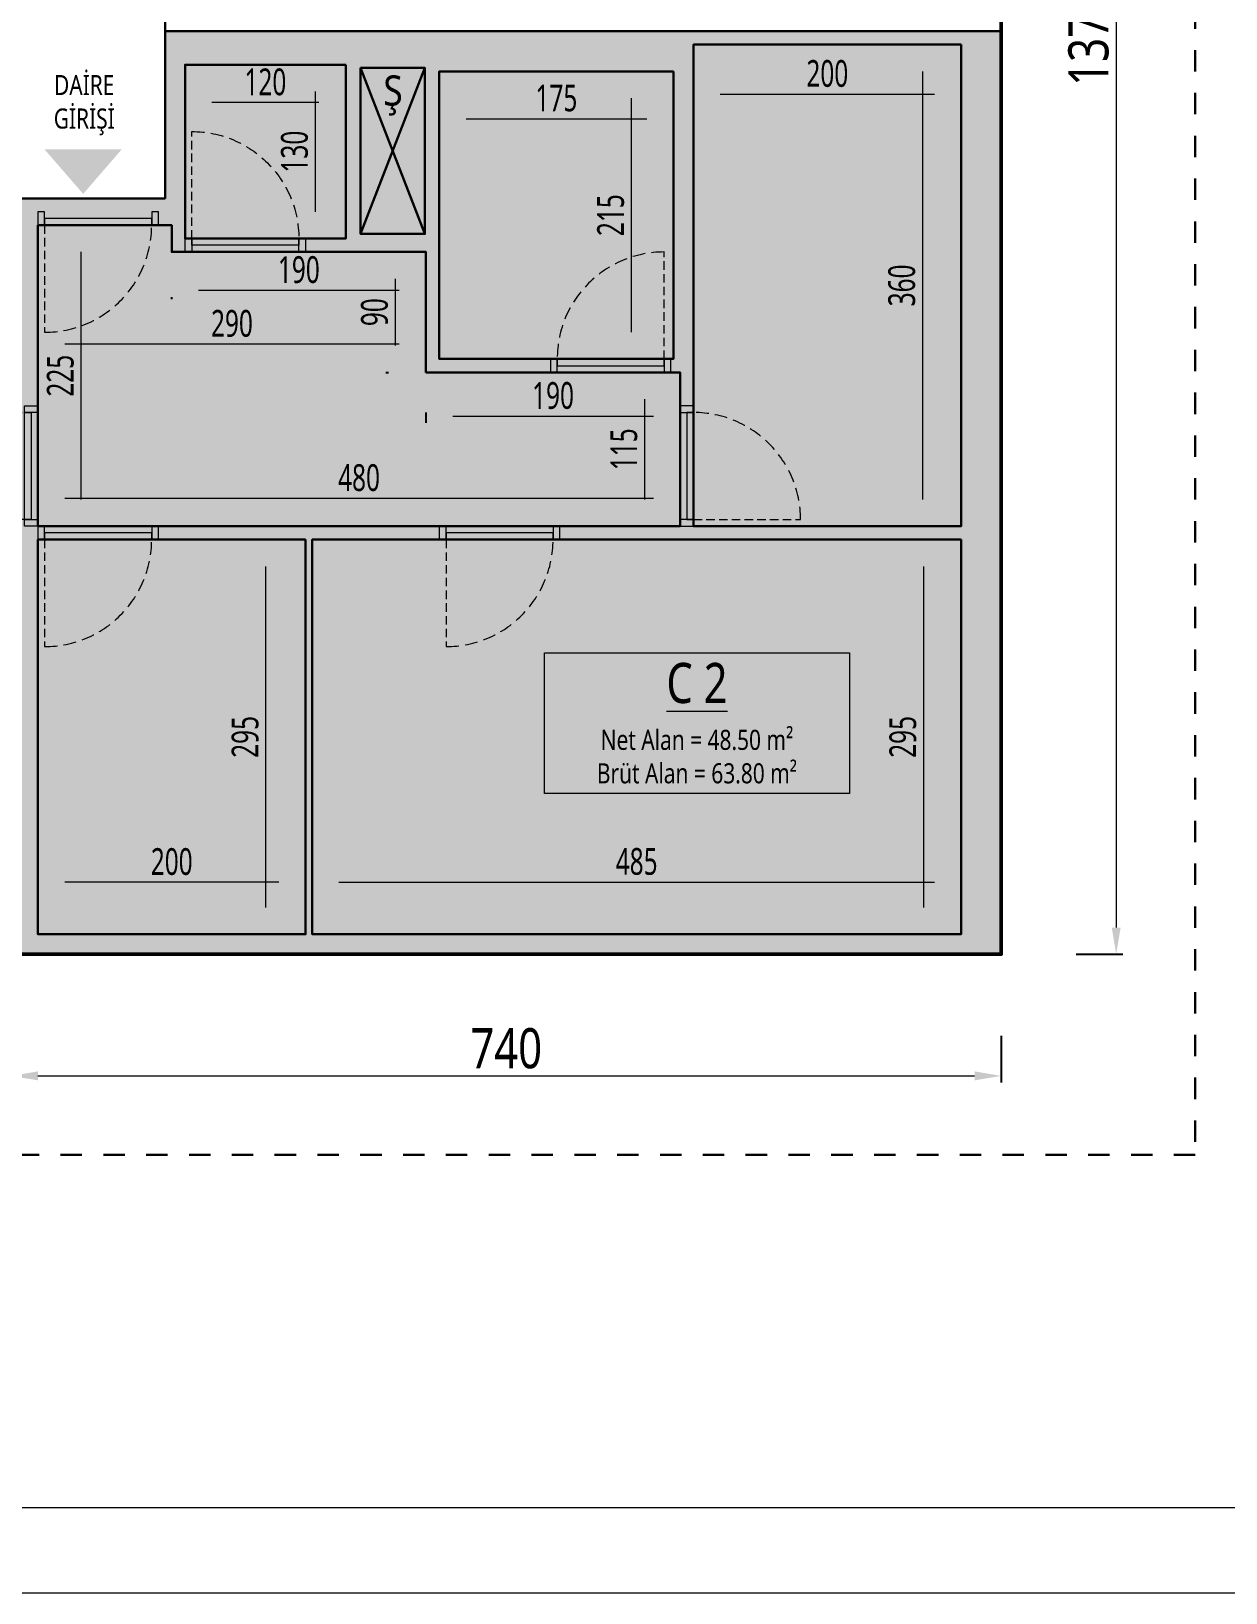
# Model space of a CAD drawing. Header units: metres. Extents: x 41905 to 73816, y -45641 to -42980.
# Drawn here: x 59005 to 59897, y -45641 to -44474 of the extents above; entities that cross this region are included whole.
import ezdxf

# ---------------------------------------------------------------- set-up
doc = ezdxf.new("R2010")
doc.units = ezdxf.units.M
doc.linetypes.add('HIDDEN2', pattern=[4.7625, 3.175, -1.5875])
doc.linetypes.add('JIS_02_1.2', pattern=[64.008, 32.004, -32.004])
for name, color, linetype, lineweight, true_color in [('0A PLAN BOYAMA', 7, 'Continuous', 13, 0xffdf7f), ('A GİRİŞ OKU', 1, 'Continuous', 13, 0xff0000), ('A YAZDIRMA', 7, 'Continuous', 13, 0x848484), ('A ÖLÇÜ DIŞ', 1, 'Continuous', 13, 0xff0000)]:
    doc.layers.add(name, color=color, linetype=linetype, lineweight=lineweight, true_color=true_color)
for name, color, linetype, lineweight in [('A ALAN BRÜT', 5, 'Continuous', 30), ('A ANTET', 7, 'Continuous', 13), ('A BİNA KONTUR', 4, 'Continuous', 50), ('A BİNA KONTUR KESİK', 4, 'JIS_02_1.2', 30), ('A DUVAR', 7, 'Continuous', 30), ('A KAPI', 11, 'Continuous', 13), ('A KAPI KESİK', 11, 'HIDDEN2', 13), ('A YAZI', 7, 'Continuous', 13)]:
    doc.layers.add(name, color=color, linetype=linetype, lineweight=lineweight)
doc.styles.add('HİB Segoe Bold', font='segoeuib.ttf', dxfattribs={"width": 0.8})
doc.styles.add('HİB SEGOE Normal .7', font='segoeui.ttf', dxfattribs={"width": 0.7})
doc.styles.add('HİB SEGOE Normal .9', font='segoeui.ttf', dxfattribs={"width": 0.9})
doc.styles.add('HİB Segoe Semilight .7', font='segoeuisl.ttf', dxfattribs={"width": 0.7})
doc.dimstyles.new('HİB New', dxfattribs={"dimtxt": 12, "dimasz": 18, "dimexe": 5, "dimexo": 30, "dimgap": 5, "dimtad": 1, "dimdec": 0, "dimzin": 0, "dimdsep": 46, "dimtxsty": 'HİB Segoe Semilight .7', "dimcen": 0.09, "dimclrd": 256, "dimclre": 256, "dimclrt": 256, "dimadec": 0, "dimazin": 0, "dimtfac": 1, "dimtdec": 4, "dimtix": 1, "dimtofl": 0, "dimtmove": 0, "dimatfit": 3, "dimfxl": 30, "dimfxlon": 1, "dimtvp": 1, "dimtolj": 1, "dimtzin": 0, "dimlwd": -1, "dimlwe": -3, "dimarcsym": 0})

# ---------------------------------------------------------------- blocks, each defined once
blk = doc.blocks.new('safsafsaf')
at = {"layer": 'A ANTET', "linetype": 'ByBlock', "ltscale": 100}
blk.add_lwpolyline([(52997.3, -40674.5), (49168, -40674.5), (49168, -37858.9), (52997.3, -37858.9)], close=True, dxfattribs=at)
at = {"layer": 'A YAZDIRMA', "linetype": 'ByBlock', "ltscale": 100}
blk.add_lwpolyline([(53278.8, -40744.9), (53278.8, -37788.5), (49097.6, -37788.5), (49097.6, -40744.9)], close=True, dxfattribs=at)
blk = doc.blocks.new('*D17964')
at = {"layer": 'A ÖLÇÜ DIŞ', "lineweight": -3, "ltscale": 0.5}
for p, q in [((59669.6, -44483.5), (59665.7, -44483.5)), ((59669.6, -44843.5), (59665.7, -44843.5))]:
    blk.add_line(p, q, dxfattribs=at)
at = {"layer": 'A ÖLÇÜ DIŞ', "ltscale": 0.5}
blk.add_line((59670.7, -44503.5), (59670.7, -44823.5), dxfattribs=at)
at = {"layer": 'A ÖLÇÜ DIŞ'}
for points in [[(59674, -44503.5), (59667.3, -44503.5), (59670.7, -44483.5)], [(59667.3, -44823.5), (59674, -44823.5), (59670.7, -44843.5)]]:
    blk.add_solid(points, dxfattribs=at)
at = {"layer": 'Defpoints', "color": 0}
for p in [(59699.6, -44483.5), (59670.7, -44843.5), (59699.6, -44843.5)]:
    blk.add_point(p, dxfattribs=at)
at = {"layer": 'A ÖLÇÜ DIŞ', "ltscale": 0.5, "insert": (59655.3, -44663.5), "char_height": 20, "attachment_point": 5, "rotation": 90, "style": 'HİB SEGOE Normal .7'}
blk.add_mtext('\\A1;360', dxfattribs=at)
blk = doc.blocks.new('*D17965')
at = {"layer": 'A ÖLÇÜ DIŞ', "lineweight": -3, "ltscale": 0.5}
for p, q in [((59669.6, -44853.5), (59666.4, -44853.5)), ((59669.6, -45148.5), (59666.4, -45148.5))]:
    blk.add_line(p, q, dxfattribs=at)
at = {"layer": 'A ÖLÇÜ DIŞ', "ltscale": 0.5}
blk.add_line((59671.4, -44873.5), (59671.4, -45128.5), dxfattribs=at)
at = {"layer": 'A ÖLÇÜ DIŞ'}
for points in [[(59674.8, -44873.5), (59668.1, -44873.5), (59671.4, -44853.5)], [(59668.1, -45128.5), (59674.8, -45128.5), (59671.4, -45148.5)]]:
    blk.add_solid(points, dxfattribs=at)
at = {"layer": 'Defpoints', "color": 0}
for p in [(59699.6, -44853.5), (59671.4, -45148.5), (59699.6, -45148.5)]:
    blk.add_point(p, dxfattribs=at)
at = {"layer": 'A ÖLÇÜ DIŞ', "ltscale": 0.5, "insert": (59656.1, -45001), "char_height": 20, "attachment_point": 5, "rotation": 90, "style": 'HİB SEGOE Normal .7'}
blk.add_mtext('\\A1;295', dxfattribs=at)
blk = doc.blocks.new('*D17966')
at = {"layer": 'A ÖLÇÜ DIŞ', "lineweight": -3, "ltscale": 0.5}
for p, q in [((59214.6, -45118.5), (59214.6, -45104.5)), ((59699.6, -45118.5), (59699.6, -45104.5))]:
    blk.add_line(p, q, dxfattribs=at)
at = {"layer": 'A ÖLÇÜ DIŞ', "ltscale": 0.5}
blk.add_line((59234.6, -45109.5), (59679.6, -45109.5), dxfattribs=at)
at = {"layer": 'A ÖLÇÜ DIŞ'}
for points in [[(59234.6, -45106.2), (59234.6, -45112.9), (59214.6, -45109.5)], [(59679.6, -45112.9), (59679.6, -45106.2), (59699.6, -45109.5)]]:
    blk.add_solid(points, dxfattribs=at)
at = {"layer": 'Defpoints', "color": 0}
for p in [(59699.6, -45109.5), (59214.6, -45148.5), (59699.6, -45148.5)]:
    blk.add_point(p, dxfattribs=at)
at = {"layer": 'A ÖLÇÜ DIŞ', "ltscale": 0.5, "insert": (59457.1, -45094.2), "char_height": 20, "attachment_point": 5, "style": 'HİB SEGOE Normal .7'}
blk.add_mtext('\\A1;485', dxfattribs=at)
blk = doc.blocks.new('*D17967')
at = {"layer": 'A ÖLÇÜ DIŞ', "lineweight": -3, "ltscale": 0.5}
for p, q in [((59009.6, -45118.5), (59009.6, -45104.6)), ((59209.6, -45118.5), (59209.6, -45104.6))]:
    blk.add_line(p, q, dxfattribs=at)
at = {"layer": 'A ÖLÇÜ DIŞ', "ltscale": 0.5}
blk.add_line((59189.6, -45109.6), (59029.6, -45109.6), dxfattribs=at)
at = {"layer": 'A ÖLÇÜ DIŞ'}
for points in [[(59029.6, -45106.3), (59029.6, -45113), (59009.6, -45109.6)], [(59189.6, -45113), (59189.6, -45106.3), (59209.6, -45109.6)]]:
    blk.add_solid(points, dxfattribs=at)
at = {"layer": 'Defpoints', "color": 0}
for p in [(59009.6, -45109.6), (59009.6, -45148.5), (59209.6, -45148.5)]:
    blk.add_point(p, dxfattribs=at)
at = {"layer": 'A ÖLÇÜ DIŞ', "ltscale": 0.5, "insert": (59109.6, -45094.3), "char_height": 20, "attachment_point": 5, "style": 'HİB SEGOE Normal .7'}
blk.add_mtext('\\A1;200', dxfattribs=at)
blk = doc.blocks.new('*D17968')
at = {"layer": 'A ÖLÇÜ DIŞ', "lineweight": -3, "ltscale": 0.5}
for p, q in [((59499.6, -44529.2), (59499.6, -44525.5)), ((59699.6, -44529.2), (59699.6, -44525.5))]:
    blk.add_line(p, q, dxfattribs=at)
at = {"layer": 'A ÖLÇÜ DIŞ', "ltscale": 0.5}
blk.add_line((59519.6, -44520.5), (59679.6, -44520.5), dxfattribs=at)
at = {"layer": 'A ÖLÇÜ DIŞ'}
for points in [[(59519.6, -44517.2), (59519.6, -44523.8), (59499.6, -44520.5)], [(59679.6, -44523.8), (59679.6, -44517.2), (59699.6, -44520.5)]]:
    blk.add_solid(points, dxfattribs=at)
at = {"layer": 'Defpoints', "color": 0}
for p in [(59499.6, -44499.2), (59699.6, -44499.2), (59699.6, -44520.5)]:
    blk.add_point(p, dxfattribs=at)
at = {"layer": 'A ÖLÇÜ DIŞ', "ltscale": 0.5, "insert": (59599.6, -44505.2), "char_height": 20, "attachment_point": 5, "style": 'HİB SEGOE Normal .7'}
blk.add_mtext('\\A1;200', dxfattribs=at)
blk = doc.blocks.new('*D17969')
at = {"layer": 'A ÖLÇÜ DIŞ', "lineweight": -3, "ltscale": 0.5}
for p, q in [((59179.6, -44853.5), (59174.8, -44853.5)), ((59179.6, -45148.5), (59174.8, -45148.5))]:
    blk.add_line(p, q, dxfattribs=at)
at = {"layer": 'A ÖLÇÜ DIŞ', "ltscale": 0.5}
blk.add_line((59179.8, -44873.5), (59179.8, -45128.5), dxfattribs=at)
at = {"layer": 'A ÖLÇÜ DIŞ'}
for points in [[(59183.1, -44873.5), (59176.5, -44873.5), (59179.8, -44853.5)], [(59176.5, -45128.5), (59183.1, -45128.5), (59179.8, -45148.5)]]:
    blk.add_solid(points, dxfattribs=at)
at = {"layer": 'Defpoints', "color": 0}
for p in [(59209.6, -44853.5), (59179.8, -45148.5), (59209.6, -45148.5)]:
    blk.add_point(p, dxfattribs=at)
at = {"layer": 'A ÖLÇÜ DIŞ', "ltscale": 0.5, "insert": (59164.5, -45001), "char_height": 20, "attachment_point": 5, "rotation": 90, "style": 'HİB SEGOE Normal .7'}
blk.add_mtext('\\A1;295', dxfattribs=at)
blk = doc.blocks.new('*D17970')
at = {"layer": 'A ÖLÇÜ DIŞ', "lineweight": -3, "ltscale": 0.5}
for p, q in [((59459.6, -44728.5), (59458, -44728.5)), ((59459.6, -44843.5), (59458, -44843.5))]:
    blk.add_line(p, q, dxfattribs=at)
at = {"layer": 'A ÖLÇÜ DIŞ', "ltscale": 0.5}
blk.add_line((59463, -44748.5), (59463, -44823.5), dxfattribs=at)
at = {"layer": 'A ÖLÇÜ DIŞ'}
for points in [[(59466.3, -44748.5), (59459.6, -44748.5), (59463, -44728.5)], [(59459.6, -44823.5), (59466.3, -44823.5), (59463, -44843.5)]]:
    blk.add_solid(points, dxfattribs=at)
at = {"layer": 'Defpoints', "color": 0}
for p in [(59489.6, -44728.5), (59463, -44843.5), (59489.6, -44843.5)]:
    blk.add_point(p, dxfattribs=at)
at = {"layer": 'A ÖLÇÜ DIŞ', "ltscale": 0.5, "insert": (59447.6, -44786), "char_height": 20, "attachment_point": 5, "rotation": 90, "style": 'HİB SEGOE Normal .7'}
blk.add_mtext('\\A1;115', dxfattribs=at)
blk = doc.blocks.new('*D17971')
at = {"layer": 'A ÖLÇÜ DIŞ', "lineweight": -3, "ltscale": 0.5}
for p, q in [((59009.6, -44813.5), (59009.6, -44817.6)), ((59489.6, -44813.5), (59489.6, -44817.6))]:
    blk.add_line(p, q, dxfattribs=at)
at = {"layer": 'A ÖLÇÜ DIŞ', "ltscale": 0.5}
blk.add_line((59029.6, -44822.6), (59469.6, -44822.6), dxfattribs=at)
at = {"layer": 'A ÖLÇÜ DIŞ'}
for points in [[(59029.6, -44819.3), (59029.6, -44826), (59009.6, -44822.6)], [(59469.6, -44826), (59469.6, -44819.3), (59489.6, -44822.6)]]:
    blk.add_solid(points, dxfattribs=at)
at = {"layer": 'Defpoints', "color": 0}
for p in [(59489.6, -44822.6), (59009.6, -44843.5), (59489.6, -44843.5)]:
    blk.add_point(p, dxfattribs=at)
at = {"layer": 'A ÖLÇÜ DIŞ', "ltscale": 0.5, "insert": (59249.6, -44807.3), "char_height": 20, "attachment_point": 5, "style": 'HİB SEGOE Normal .7'}
blk.add_mtext('\\A1;480', dxfattribs=at)
blk = doc.blocks.new('*D17972')
at = {"layer": 'A ÖLÇÜ DIŞ', "lineweight": -3, "ltscale": 0.5}
for p, q in [((59309.6, -44526.2), (59309.6, -44533.9)), ((59484.6, -44526.2), (59484.6, -44533.9))]:
    blk.add_line(p, q, dxfattribs=at)
at = {"layer": 'A ÖLÇÜ DIŞ', "ltscale": 0.5}
blk.add_line((59329.6, -44538.9), (59464.6, -44538.9), dxfattribs=at)
at = {"layer": 'A ÖLÇÜ DIŞ'}
for points in [[(59329.6, -44535.6), (59329.6, -44542.3), (59309.6, -44538.9)], [(59464.6, -44542.3), (59464.6, -44535.6), (59484.6, -44538.9)]]:
    blk.add_solid(points, dxfattribs=at)
at = {"layer": 'Defpoints', "color": 0}
for p in [(59484.6, -44538.9), (59309.6, -44556.2), (59484.6, -44556.2)]:
    blk.add_point(p, dxfattribs=at)
at = {"layer": 'A ÖLÇÜ DIŞ', "ltscale": 0.5, "insert": (59397.1, -44523.5), "char_height": 20, "attachment_point": 5, "style": 'HİB SEGOE Normal .7'}
blk.add_mtext('\\A1;175', dxfattribs=at)
blk = doc.blocks.new('*D17973')
at = {"layer": 'A ÖLÇÜ DIŞ', "lineweight": -3, "ltscale": 0.5}
for p, q in [((59454.6, -44503.5), (59448.1, -44503.5)), ((59454.6, -44718.5), (59448.1, -44718.5))]:
    blk.add_line(p, q, dxfattribs=at)
at = {"layer": 'A ÖLÇÜ DIŞ', "ltscale": 0.5}
blk.add_line((59453.1, -44523.5), (59453.1, -44698.5), dxfattribs=at)
at = {"layer": 'A ÖLÇÜ DIŞ'}
for points in [[(59456.5, -44523.5), (59449.8, -44523.5), (59453.1, -44503.5)], [(59449.8, -44698.5), (59456.5, -44698.5), (59453.1, -44718.5)]]:
    blk.add_solid(points, dxfattribs=at)
at = {"layer": 'Defpoints', "color": 0}
for p in [(59484.6, -44503.5), (59453.1, -44718.5), (59484.6, -44718.5)]:
    blk.add_point(p, dxfattribs=at)
at = {"layer": 'A ÖLÇÜ DIŞ', "ltscale": 0.5, "insert": (59437.7, -44611), "char_height": 20, "attachment_point": 5, "rotation": 90, "style": 'HİB SEGOE Normal .7'}
blk.add_mtext('\\A1;215', dxfattribs=at)
blk = doc.blocks.new('*D17974')
at = {"layer": 'A ÖLÇÜ DIŞ', "lineweight": -3, "ltscale": 0.5}
for p, q in [((59119.6, -44556.9), (59119.6, -44521.9)), ((59239.6, -44556.9), (59239.6, -44521.9))]:
    blk.add_line(p, q, dxfattribs=at)
at = {"layer": 'A ÖLÇÜ DIŞ', "ltscale": 0.5}
blk.add_line((59219.6, -44526.9), (59139.6, -44526.9), dxfattribs=at)
at = {"layer": 'A ÖLÇÜ DIŞ'}
for points in [[(59139.6, -44523.6), (59139.6, -44530.3), (59119.6, -44526.9)], [(59219.6, -44530.3), (59219.6, -44523.6), (59239.6, -44526.9)]]:
    blk.add_solid(points, dxfattribs=at)
at = {"layer": 'Defpoints', "color": 0}
for p in [(59119.6, -44526.9), (59119.6, -44628.5), (59239.6, -44628.5)]:
    blk.add_point(p, dxfattribs=at)
at = {"layer": 'A ÖLÇÜ DIŞ', "ltscale": 0.5, "insert": (59179.6, -44511.5), "char_height": 20, "attachment_point": 5, "style": 'HİB SEGOE Normal .7'}
blk.add_mtext('\\A1;120', dxfattribs=at)
blk = doc.blocks.new('*D17975')
at = {"layer": 'A ÖLÇÜ DIŞ', "lineweight": -3, "ltscale": 0.5}
for p, q in [((59209.6, -44498.5), (59211.8, -44498.5)), ((59209.6, -44628.5), (59211.8, -44628.5))]:
    blk.add_line(p, q, dxfattribs=at)
at = {"layer": 'A ÖLÇÜ DIŞ', "ltscale": 0.5}
blk.add_line((59216.8, -44518.5), (59216.8, -44608.5), dxfattribs=at)
at = {"layer": 'A ÖLÇÜ DIŞ'}
for points in [[(59220.1, -44518.5), (59213.5, -44518.5), (59216.8, -44498.5)], [(59213.5, -44608.5), (59220.1, -44608.5), (59216.8, -44628.5)]]:
    blk.add_solid(points, dxfattribs=at)
at = {"layer": 'Defpoints', "color": 0}
for p in [(59239.6, -44498.5), (59216.8, -44628.5), (59239.6, -44628.5)]:
    blk.add_point(p, dxfattribs=at)
at = {"layer": 'A ÖLÇÜ DIŞ', "ltscale": 0.5, "insert": (59201.4, -44563.5), "char_height": 20, "attachment_point": 5, "rotation": 90, "style": 'HİB SEGOE Normal .7'}
blk.add_mtext('\\A1;130', dxfattribs=at)
blk = doc.blocks.new('*D17976')
at = {"layer": 'A ÖLÇÜ DIŞ', "ltscale": 0.5}
blk.add_line((59279.6, -44667.2), (59129.6, -44667.2), dxfattribs=at)
at = {"layer": 'A ÖLÇÜ DIŞ', "lineweight": -3, "ltscale": 0.5}
for p, q in [((59109.6, -44673.9), (59109.6, -44672.2)), ((59299.6, -44673.9), (59299.6, -44672.2))]:
    blk.add_line(p, q, dxfattribs=at)
at = {"layer": 'A ÖLÇÜ DIŞ'}
for points in [[(59129.6, -44663.9), (59129.6, -44670.6), (59109.6, -44667.2)], [(59279.6, -44670.6), (59279.6, -44663.9), (59299.6, -44667.2)]]:
    blk.add_solid(points, dxfattribs=at)
at = {"layer": 'Defpoints', "color": 0}
for p in [(59109.6, -44643.9), (59299.6, -44643.9), (59109.6, -44667.2)]:
    blk.add_point(p, dxfattribs=at)
at = {"layer": 'A ÖLÇÜ DIŞ', "ltscale": 0.5, "insert": (59204.6, -44651.8), "char_height": 20, "attachment_point": 5, "style": 'HİB SEGOE Normal .7'}
blk.add_mtext('\\A1;190', dxfattribs=at)
blk = doc.blocks.new('*D17977')
at = {"layer": 'A ÖLÇÜ DIŞ', "lineweight": -3, "ltscale": 0.5}
for p, q in [((59269.6, -44638.5), (59271.6, -44638.5)), ((59269.6, -44728.5), (59271.6, -44728.5))]:
    blk.add_line(p, q, dxfattribs=at)
at = {"layer": 'A ÖLÇÜ DIŞ', "ltscale": 0.5}
blk.add_line((59276.6, -44658.5), (59276.6, -44708.5), dxfattribs=at)
at = {"layer": 'A ÖLÇÜ DIŞ'}
for points in [[(59279.9, -44658.5), (59273.2, -44658.5), (59276.6, -44638.5)], [(59273.2, -44708.5), (59279.9, -44708.5), (59276.6, -44728.5)]]:
    blk.add_solid(points, dxfattribs=at)
at = {"layer": 'Defpoints', "color": 0}
for p in [(59299.6, -44638.5), (59276.6, -44728.5), (59299.6, -44728.5)]:
    blk.add_point(p, dxfattribs=at)
at = {"layer": 'A ÖLÇÜ DIŞ', "ltscale": 0.5, "insert": (59261.2, -44683.5), "char_height": 20, "attachment_point": 5, "rotation": 90, "style": 'HİB SEGOE Normal .7'}
blk.add_mtext('\\A1;90', dxfattribs=at)
blk = doc.blocks.new('*D17978')
at = {"layer": 'A ÖLÇÜ DIŞ', "lineweight": -3, "ltscale": 0.5}
for p, q in [((59299.6, -44758.5), (59299.6, -44766.3)), ((59489.6, -44765), (59489.6, -44766.3))]:
    blk.add_line(p, q, dxfattribs=at)
at = {"layer": 'A ÖLÇÜ DIŞ', "ltscale": 0.5}
blk.add_line((59319.6, -44761.3), (59469.6, -44761.3), dxfattribs=at)
at = {"layer": 'A ÖLÇÜ DIŞ'}
for points in [[(59319.6, -44758), (59319.6, -44764.6), (59299.6, -44761.3)], [(59469.6, -44764.6), (59469.6, -44758), (59489.6, -44761.3)]]:
    blk.add_solid(points, dxfattribs=at)
at = {"layer": 'Defpoints', "color": 0}
for p in [(59299.6, -44728.5), (59489.6, -44735), (59489.6, -44761.3)]:
    blk.add_point(p, dxfattribs=at)
at = {"layer": 'A ÖLÇÜ DIŞ', "ltscale": 0.5, "insert": (59394.6, -44745.9), "char_height": 20, "attachment_point": 5, "style": 'HİB SEGOE Normal .7'}
blk.add_mtext('\\A1;190', dxfattribs=at)
blk = doc.blocks.new('*D17979')
at = {"layer": 'A ÖLÇÜ DIŞ', "lineweight": -3, "ltscale": 0.5}
for p, q in [((59039.6, -44618.5), (59046.8, -44618.5)), ((59039.6, -44843.5), (59046.8, -44843.5))]:
    blk.add_line(p, q, dxfattribs=at)
at = {"layer": 'A ÖLÇÜ DIŞ', "ltscale": 0.5}
blk.add_line((59041.8, -44823.5), (59041.8, -44638.5), dxfattribs=at)
at = {"layer": 'A ÖLÇÜ DIŞ'}
for points in [[(59045.1, -44638.5), (59038.4, -44638.5), (59041.8, -44618.5)], [(59038.4, -44823.5), (59045.1, -44823.5), (59041.8, -44843.5)]]:
    blk.add_solid(points, dxfattribs=at)
at = {"layer": 'Defpoints', "color": 0}
for p in [(59009.6, -44618.5), (59041.8, -44618.5), (59009.6, -44843.5)]:
    blk.add_point(p, dxfattribs=at)
at = {"layer": 'A ÖLÇÜ DIŞ', "ltscale": 0.5, "insert": (59026.4, -44731), "char_height": 20, "attachment_point": 5, "rotation": 90, "style": 'HİB SEGOE Normal .7'}
blk.add_mtext('\\A1;225', dxfattribs=at)
blk = doc.blocks.new('*D18008')
at = {"layer": 'A ÖLÇÜ DIŞ', "lineweight": -3, "ltscale": 0.5}
for p, q in [((59009.6, -44698.5), (59009.6, -44702.3)), ((59299.6, -44698.5), (59299.6, -44702.3))]:
    blk.add_line(p, q, dxfattribs=at)
at = {"layer": 'A ÖLÇÜ DIŞ', "ltscale": 0.5}
blk.add_line((59279.6, -44707.3), (59029.6, -44707.3), dxfattribs=at)
at = {"layer": 'A ÖLÇÜ DIŞ'}
for points in [[(59029.6, -44704), (59029.6, -44710.6), (59009.6, -44707.3)], [(59279.6, -44710.6), (59279.6, -44704), (59299.6, -44707.3)]]:
    blk.add_solid(points, dxfattribs=at)
at = {"layer": 'Defpoints', "color": 0}
for p in [(59009.6, -44707.3), (59009.6, -44728.5), (59299.6, -44728.5)]:
    blk.add_point(p, dxfattribs=at)
at = {"layer": 'A ÖLÇÜ DIŞ', "ltscale": 0.5, "insert": (59154.6, -44692), "char_height": 20, "attachment_point": 5, "style": 'HİB SEGOE Normal .7'}
blk.add_mtext('\\A1;290', dxfattribs=at)
blk = doc.blocks.new('KAPI 90X10')
at = {"layer": 'A KAPI', "color": 0}
for points in [[(5, 10), (0, 10), (0, 0), (5, 0)], [(85, 5), (85, 10), (5, 10), (5, 5)], [(90, 10), (85, 10), (85, 0), (90, 0)]]:
    blk.add_lwpolyline(points, close=True, dxfattribs=at)
at = {"layer": 'A KAPI KESİK', "color": 0, "ltscale": 2}
blk.add_line((85, 10), (85, 90), dxfattribs=at)
at = {"layer": 'A KAPI KESİK', "color": 0, "ltscale": 3}
blk.add_arc((85, 10), 80, 90, 180, dxfattribs=at)
at = {"layer": 'A YAZI', "color": 0, "style": 'HİB Segoe Semilight .7', "width": 0.7}
blk.add_attdef('KAPI_NO', (76.6, 23.8), '', height=12, rotation=90, dxfattribs=at)
blk = doc.blocks.new('*D18014')
at = {"layer": 'A ÖLÇÜ DIŞ', "lineweight": -3, "ltscale": 0.5}
for p, q in [((58989.6, -45224.4), (58989.6, -45259.4)), ((59729.6, -45224.4), (59729.6, -45259.4))]:
    blk.add_line(p, q, dxfattribs=at)
at = {"layer": 'A ÖLÇÜ DIŞ', "ltscale": 0.5}
blk.add_line((59009.6, -45254.4), (59709.6, -45254.4), dxfattribs=at)
at = {"layer": 'A ÖLÇÜ DIŞ'}
for points in [[(59009.6, -45251), (59009.6, -45257.7), (58989.6, -45254.4)], [(59709.6, -45257.7), (59709.6, -45251), (59729.6, -45254.4)]]:
    blk.add_solid(points, dxfattribs=at)
at = {"layer": 'Defpoints', "color": 0}
for p in [(58989.6, -45163.5), (59729.6, -45163.5), (59729.6, -45254.4)]:
    blk.add_point(p, dxfattribs=at)
at = {"layer": 'A ÖLÇÜ DIŞ', "ltscale": 0.5, "insert": (59359.6, -45233.9), "char_height": 30, "attachment_point": 5, "style": 'HİB Segoe Bold'}
blk.add_mtext('\\A1;740', dxfattribs=at)
blk = doc.blocks.new('*D18019')
at = {"layer": 'A ÖLÇÜ DIŞ', "lineweight": -3, "ltscale": 0.5}
for p, q in [((59785.5, -43793.5), (59820.5, -43793.5)), ((59785.5, -45163.5), (59820.5, -45163.5))]:
    blk.add_line(p, q, dxfattribs=at)
at = {"layer": 'A ÖLÇÜ DIŞ', "ltscale": 0.5}
blk.add_line((59815.5, -43813.5), (59815.5, -45143.5), dxfattribs=at)
at = {"layer": 'A ÖLÇÜ DIŞ'}
for points in [[(59818.8, -43813.5), (59812.2, -43813.5), (59815.5, -43793.5)], [(59812.2, -45143.5), (59818.8, -45143.5), (59815.5, -45163.5)]]:
    blk.add_solid(points, dxfattribs=at)
at = {"layer": 'Defpoints', "color": 0}
for p in [(59729.6, -43793.5), (59729.6, -45163.5), (59815.5, -45163.5)]:
    blk.add_point(p, dxfattribs=at)
at = {"layer": 'A ÖLÇÜ DIŞ', "ltscale": 0.5, "insert": (59794.9, -44478.5), "char_height": 30, "attachment_point": 5, "rotation": 90, "style": 'HİB Segoe Bold'}
blk.add_mtext('\\A1;1370', dxfattribs=at)

msp = doc.modelspace()

# ---------------------------------------------------------------- hatches: boundary and pattern name
at = {"layer": '0A PLAN BOYAMA', "linetype": 'ByBlock', "ltscale": 100, "true_color": 0xebffae, "transparency": 33554687}
h = msp.add_hatch(color=61, dxfattribs=at)
h.dxf.hatch_style = 1
h.paths.add_polyline_path([(59729.6, -45163.5), (59729.6, -44473.5), (59104.6, -44473.5), (59104.6, -44598.5), (58719.6, -44598.5), (58719.6, -44893.5), (58989.6, -44893.5), (58989.6, -45163.5)])
at = {"layer": 'A GİRİŞ OKU', "ltscale": 100, "transparency": 33554687}
h = msp.add_hatch(color=256, dxfattribs=at)
h.dxf.hatch_style = 1
h.paths.add_polyline_path([(59014.5, -44561.8), (59072.2, -44561.8), (59043.4, -44595.1)])

# ---------------------------------------------------------------- linework, layer by layer
at = {"layer": 'A ALAN BRÜT', "ltscale": 0.5}
for points in [[(58774.6, -44093.5), (58774.6, -44348.5), (58341.6, -44348.5), (58341.6, -44473.5), (58341.6, -44598.5), (58719.6, -44598.5), (59104.6, -44598.5), (59104.6, -44473.5), (59104.6, -44473.5), (59104.6, -44343.5), (58984.6, -44343.5), (58984.6, -44093.5)], [(59729.6, -45163.5), (59729.6, -44473.5), (59104.6, -44473.5), (59104.6, -44598.5), (58719.6, -44598.5), (58719.6, -44893.5), (58989.6, -44893.5), (58989.6, -45163.5)]]:
    msp.add_lwpolyline(points, close=True, dxfattribs=at)
at = {"layer": 'A BİNA KONTUR', "ltscale": 0.5}
msp.add_lwpolyline([(57709.6, -43793.5), (58454.6, -43793.5), (58454.6, -44093.5), (58984.6, -44093.5), (58984.6, -43793.5), (59729.6, -43793.5), (59729.6, -45163.5), (58989.6, -45163.5), (58989.6, -44893.5), (58449.6, -44893.5), (58449.6, -45163.5), (57709.6, -45163.5)], close=True, dxfattribs=at)
at = {"layer": 'A BİNA KONTUR KESİK', "linetype": 'JIS_02_1.2', "ltscale": 0.5}
msp.add_lwpolyline([(57574.6, -43623.5), (58564.6, -43623.5), (58564.6, -43903.5), (58884.6, -43903.5), (58884.6, -43623.5), (59874.6, -43623.5), (59874.6, -45313.5), (58884.6, -45313.5), (58884.6, -45033.5), (58564.6, -45033.5), (58564.6, -45313.5), (57574.6, -45313.5)], close=True, dxfattribs=at)
at = {"layer": 'A DUVAR', "ltscale": 0.5}
for points in [[(59699.6, -44483.5), (59699.6, -44843.5), (59499.6, -44843.5), (59499.6, -44483.5)], [(59239.6, -44498.5), (59239.6, -44628.5), (59119.6, -44628.5), (59119.6, -44498.5)], [(59250.8, -44500.9), (59298.8, -44500.9), (59298.8, -44625), (59250.8, -44625)], [(59484.6, -44503.5), (59484.6, -44718.5), (59309.6, -44718.5), (59309.6, -44503.5)], [(59299.6, -44728.5), (59299.6, -44638.5), (59109.6, -44638.5), (59109.6, -44618.5), (59009.6, -44618.5), (59009.6, -44843.5), (59489.6, -44843.5), (59489.6, -44728.5)], [(59209.6, -44853.5), (59209.6, -45148.5), (59009.6, -45148.5), (59009.6, -44853.5)], [(59699.6, -44853.5), (59699.6, -45148.5), (59214.6, -45148.5), (59214.6, -44853.5)]]:
    msp.add_lwpolyline(points, close=True, dxfattribs=at)
for points in [[(59250.8, -44500.9), (59298.8, -44625)], [(59250.8, -44625), (59298.8, -44500.9)]]:
    msp.add_lwpolyline(points, dxfattribs=at)

# ---------------------------------------------------------------- block references
at = {"layer": 'A ANTET', "ltscale": 0.5, "xscale": 0.8999999999999999, "yscale": 0.8999999999999999, "zscale": 0.8999999999999999}
msp.add_blockref('safsafsaf', (12769.9, -8970.3), dxfattribs=at)
at = {"layer": 'A KAPI', "ltscale": 100, "xscale": -1}
msp.add_blockref('KAPI 90X10', (59209.6, -44638.5), dxfattribs=at)
at = {"layer": 'A KAPI', "ltscale": 100}
for p, rotation in [((59099.6, -44608.5), 179.9999999999999), ((59489.6, -44753.5), 270.0000000000001), ((59099.6, -44843.5), 179.9999999999999), ((59399.6, -44843.5), 179.9999999999999)]:
    msp.add_blockref('KAPI 90X10', p, dxfattribs=dict(at, rotation=rotation))
msp.add_blockref('KAPI 90X10', (59392.7, -44728.5), dxfattribs=at)
at = {"layer": 'A KAPI', "ltscale": 100, "xscale": -1, "rotation": 89.9999999999999}
msp.add_blockref('KAPI 90X10', (59009.6, -44753.5), dxfattribs=at)

# ---------------------------------------------------------------- texts
at = {"layer": 'A YAZI', "ltscale": 100, "attachment_point": 8}
for s, insert, char_height, width, style in [('DAİRE\\PGİRİŞİ', (59044.2, -44551.3), 15, 136.235, 'HİB Segoe Bold'), ('Ş', (59275, -44536.6), 22.5, 20.217, 'HİB SEGOE Normal .9')]:
    msp.add_mtext(s, dxfattribs=dict(at, insert=insert, char_height=char_height, width=width, style=style))
at = {"layer": 'A YAZI', "ltscale": 100, "insert": (59395.8, -45036), "char_height": 15, "width": 212.748, "attachment_point": 7, "style": 'HİB Segoe Bold', "bg_fill": 16}
msp.add_mtext('\\pxqc;{\\H2x;\\LC 2\\P\\pxql;}Net Alan^I= 48.50 m²\\PBrüt Alan^I= 63.80 m²', dxfattribs=at)

# ---------------------------------------------------------------- dimensions: what is measured, and where the dimension line sits
at = {"layer": 'A ÖLÇÜ DIŞ', "ltscale": 0.5}
for base, p1, p2, override, picture, middle in [((59815.5, -45163.5), (59729.6, -43793.5), (59729.6, -45163.5), {"dimtxt": 30, "dimasz": 20, "dimtxsty": 'HİB Segoe Bold'}, '*D18019', (59794.9, -44478.5)), ((59670.7, -44843.5), (59699.6, -44483.5), (59699.6, -44843.5), {"dimtxt": 20, "dimasz": 20, "dimtxsty": 'HİB SEGOE Normal .7'}, '*D17964', (59655.3, -44663.5)), ((59216.8, -44628.5), (59239.6, -44498.5), (59239.6, -44628.5), {"dimtxt": 20, "dimasz": 20, "dimtxsty": 'HİB SEGOE Normal .7'}, '*D17975', (59201.4, -44563.5)), ((59453.1, -44718.5), (59484.6, -44503.5), (59484.6, -44718.5), {"dimtxt": 20, "dimasz": 20, "dimtxsty": 'HİB SEGOE Normal .7'}, '*D17973', (59437.7, -44611)), ((59041.8, -44618.5), (59009.6, -44843.5), (59009.6, -44618.5), {"dimtxt": 20, "dimasz": 20, "dimtxsty": 'HİB SEGOE Normal .7'}, '*D17979', (59026.4, -44731)), ((59276.6, -44728.5), (59299.6, -44638.5), (59299.6, -44728.5), {"dimtxt": 20, "dimasz": 20, "dimtxsty": 'HİB SEGOE Normal .7'}, '*D17977', (59261.2, -44683.5)), ((59463, -44843.5), (59489.6, -44728.5), (59489.6, -44843.5), {"dimtxt": 20, "dimasz": 20, "dimtxsty": 'HİB SEGOE Normal .7'}, '*D17970', (59447.6, -44786)), ((59179.8, -45148.5), (59209.6, -44853.5), (59209.6, -45148.5), {"dimtxt": 20, "dimasz": 20, "dimtxsty": 'HİB SEGOE Normal .7'}, '*D17969', (59164.5, -45001)), ((59671.4, -45148.5), (59699.6, -44853.5), (59699.6, -45148.5), {"dimtxt": 20, "dimasz": 20, "dimtxsty": 'HİB SEGOE Normal .7'}, '*D17965', (59656.1, -45001))]:
    dim = msp.add_linear_dim(base=base, p1=p1, p2=p2, angle=90, dimstyle='HİB New', override=override, dxfattribs=at)
    dim.commit()
    dim.dimension.update_dxf_attribs({"geometry": picture, "text_midpoint": middle})
for base, p1, p2, override, picture, middle in [((59699.6, -44520.5), (59499.6, -44499.2), (59699.6, -44499.2), {"dimtxt": 20, "dimasz": 20, "dimtxsty": 'HİB SEGOE Normal .7'}, '*D17968', (59599.6, -44505.2)), ((59119.6, -44526.9), (59239.6, -44628.5), (59119.6, -44628.5), {"dimtxt": 20, "dimasz": 20, "dimtxsty": 'HİB SEGOE Normal .7'}, '*D17974', (59179.6, -44511.5)), ((59109.6, -44667.2), (59299.6, -44643.9), (59109.6, -44643.9), {"dimtxt": 20, "dimasz": 20, "dimtxsty": 'HİB SEGOE Normal .7'}, '*D17976', (59204.6, -44651.8)), ((59009.6, -44707.3), (59299.6, -44728.5), (59009.6, -44728.5), {"dimtxt": 20, "dimasz": 20, "dimtxsty": 'HİB SEGOE Normal .7'}, '*D18008', (59154.6, -44692)), ((59489.6, -44761.3), (59299.6, -44728.5), (59489.6, -44735), {"dimtxt": 20, "dimasz": 20, "dimtxsty": 'HİB SEGOE Normal .7'}, '*D17978', (59394.6, -44745.9)), ((59489.6, -44822.6), (59009.6, -44843.5), (59489.6, -44843.5), {"dimtxt": 20, "dimasz": 20, "dimtxsty": 'HİB SEGOE Normal .7'}, '*D17971', (59249.6, -44807.3)), ((59009.6, -45109.6), (59209.6, -45148.5), (59009.6, -45148.5), {"dimtxt": 20, "dimasz": 20, "dimtxsty": 'HİB SEGOE Normal .7'}, '*D17967', (59109.6, -45094.3)), ((59699.6, -45109.5), (59214.6, -45148.5), (59699.6, -45148.5), {"dimtxt": 20, "dimasz": 20, "dimtxsty": 'HİB SEGOE Normal .7'}, '*D17966', (59457.1, -45094.2)), ((59729.6, -45254.4), (58989.6, -45163.5), (59729.6, -45163.5), {"dimtxt": 30, "dimasz": 20, "dimtxsty": 'HİB Segoe Bold'}, '*D18014', (59359.6, -45233.9))]:
    dim = msp.add_linear_dim(base=base, p1=p1, p2=p2, dimstyle='HİB New', override=override, dxfattribs=at)
    dim.commit()
    dim.dimension.update_dxf_attribs({"geometry": picture, "text_midpoint": middle})
dim = msp.add_linear_dim(base=(59484.6, -44538.9), p1=(59309.6, -44556.2), p2=(59484.6, -44556.2), dimstyle='HİB New', override={"dimtxt": 20, "dimasz": 20, "dimtxsty": 'HİB SEGOE Normal .7'}, dxfattribs=at)
dim.commit()
dim.dimension.update_dxf_attribs({"geometry": '*D17972', "text_midpoint": (59397.1, -44538.9), "dimtype": 160})

doc.saveas('drawing.dxf')
